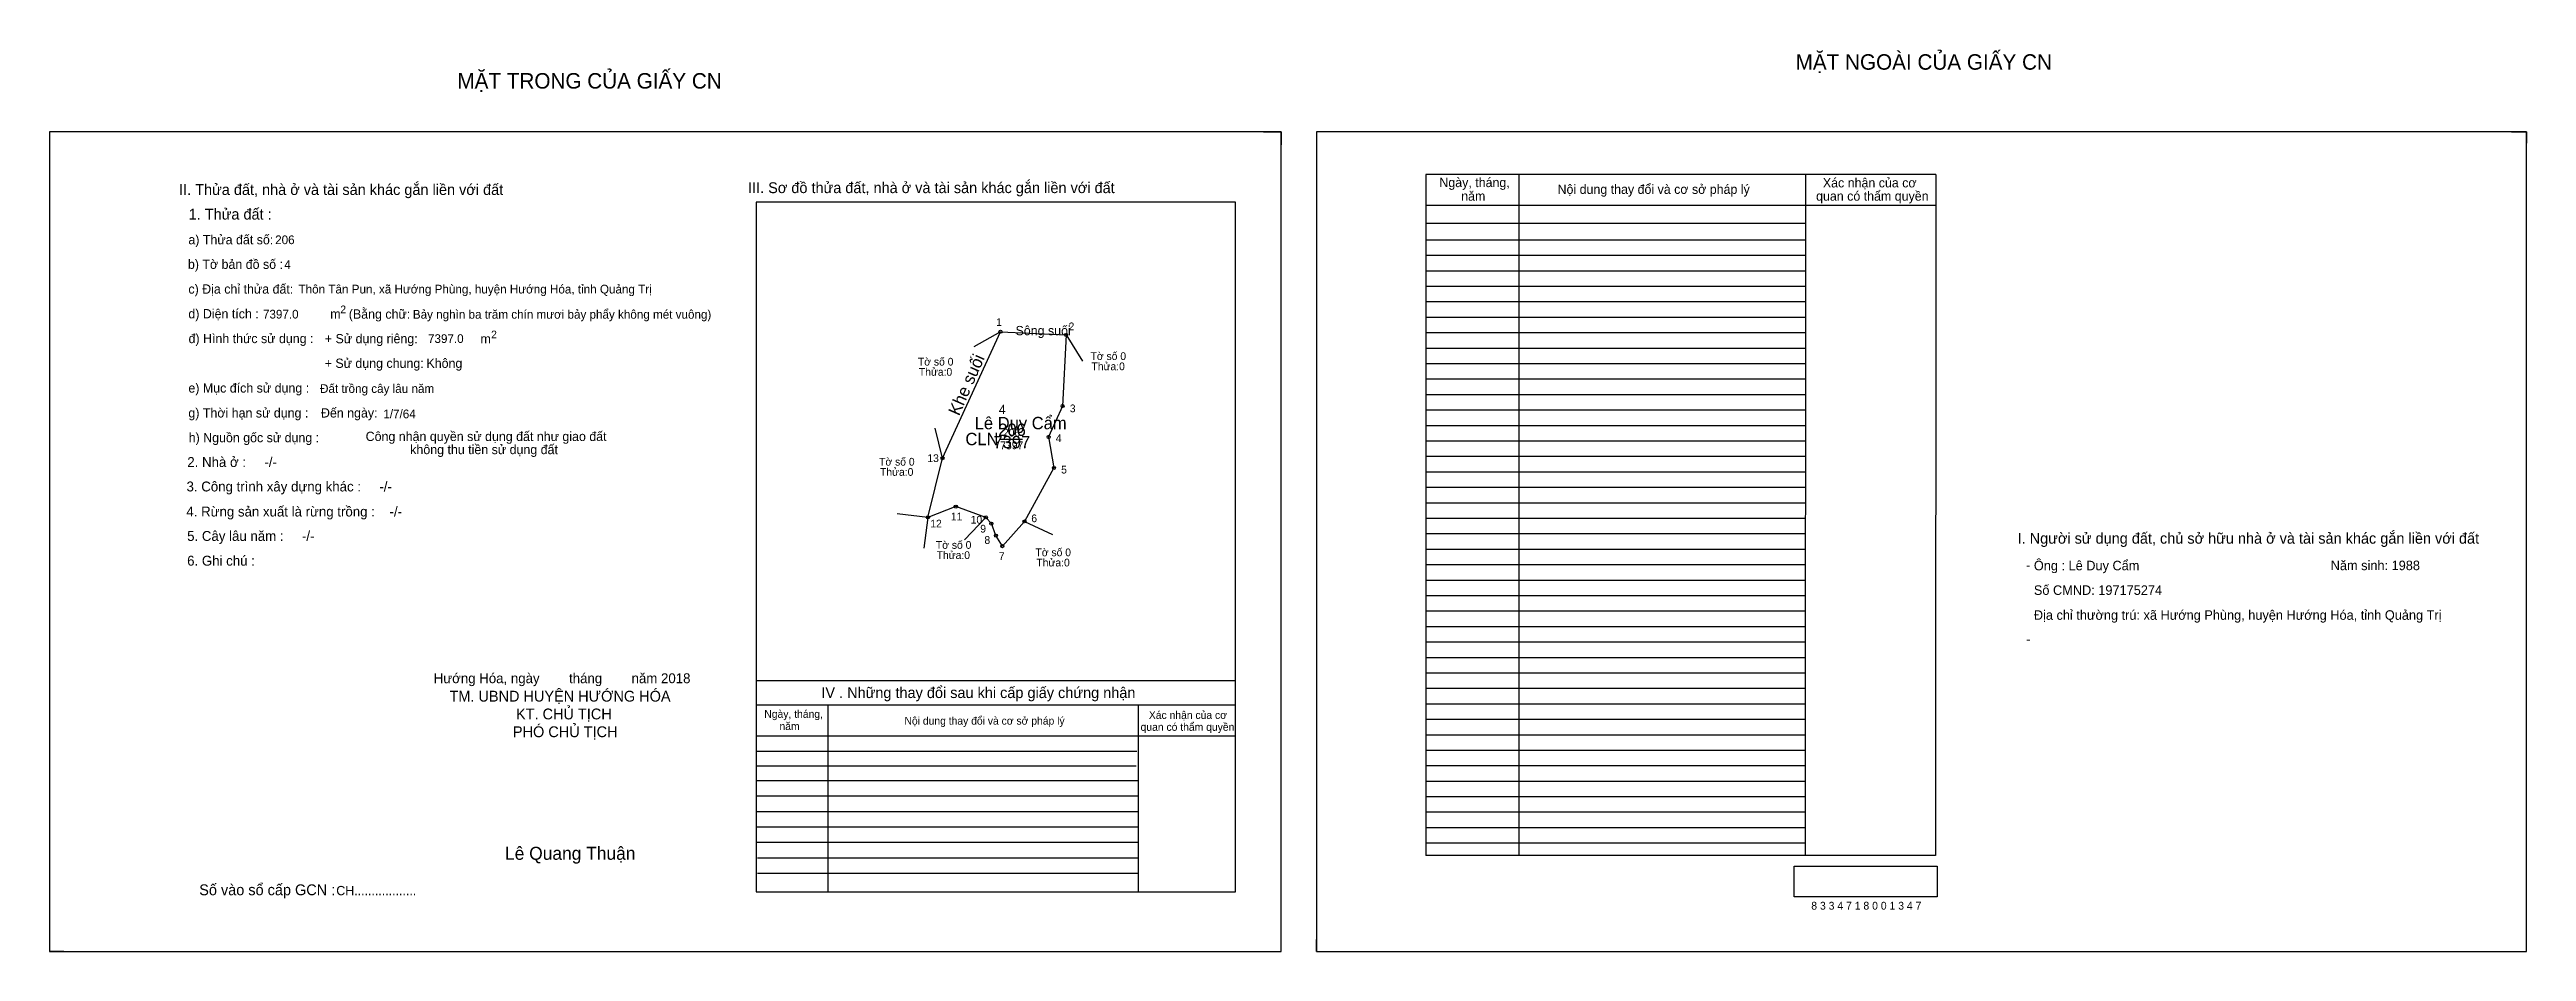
# Model space of a CAD drawing. Extents: x 535596 to 539106, y 1846179 to 1846803.
# Drawn here: x 537505 to 539106, y 1846219 to 1846803 of the extents above.
import ezdxf

# ---------------------------------------------------------------- set-up
doc = ezdxf.new("R2010")
doc.units = 0
for name, color, linetype in [('Default', 7, 'Continuous'), ('Level 10', 7, 'Continuous'), ('Level 11', 7, 'Continuous'), ('Level 13', 7, 'Continuous'), ('Level 2', 7, 'Continuous'), ('Level 22', 7, 'Continuous'), ('Level 27', 7, 'Continuous'), ('Level 3', 7, 'Continuous'), ('Level 36', 7, 'Continuous'), ('Level 4', 7, 'Continuous'), ('Level 5', 7, 'Continuous'), ('Level 55', 7, 'Continuous'), ('Level 6', 7, 'Continuous'), ('Level 7', 7, 'Continuous'), ('Level 8', 7, 'Continuous'), ('Level 9', 7, 'Continuous')]:
    doc.layers.add(name, color=color, linetype=linetype)

msp = doc.modelspace()

# ---------------------------------------------------------------- linework, layer by layer
at = {"layer": 'Level 10'}
for p, q in [((538289.9, 1846749.3), (538301.3, 1846749.3)), ((538301.3, 1846749.3), (538301.3, 1846740.9)), ((539096.7, 1846749.3), (539106.3, 1846749.3)), ((539106.3, 1846749.3), (539106.3, 1846741.9)), ((537505.1, 1846227.1), (537505.1, 1846219.3)), ((537514.3, 1846219.3), (537505.1, 1846219.3)), ((538324.1, 1846219.3), (538324.1, 1846227.1)), ((538324.1, 1846219.3), (538331.1, 1846219.3))]:
    msp.add_line(p, q, dxfattribs=at)
for points in [[(537505.1, 1846219.3), (538301.3, 1846219.3), (538301.3, 1846749.3), (537505.1, 1846749.3)], [(538324.1, 1846219.3), (539106.3, 1846219.3), (539106.3, 1846749.3), (538324.1, 1846749.3)], [(538082.4, 1846538.3), (538119.9, 1846620.1), (538162.3, 1846618), (538160, 1846572), (538151, 1846552), (538154.4, 1846532), (538135.4, 1846497.4), (538121.1, 1846481.4), (538116.9, 1846488.2), (538114, 1846496), (538110.4, 1846500), (538091, 1846507), (538073, 1846500)]]:
    msp.add_lwpolyline(points, close=True, dxfattribs=at)
at = {"layer": 'Level 11'}
for centre in [(538119.9, 1846620.1), (538162.3, 1846618), (538160, 1846572), (538151, 1846552), (538082.4, 1846538.3), (538082.4, 1846538.3), (538154.4, 1846532), (538091, 1846507), (538073, 1846500), (538110.4, 1846500), (538114, 1846496), (538116.9, 1846488.2), (538135.4, 1846497.4), (538121.1, 1846481.4)]:
    msp.add_circle(centre, 1, dxfattribs=at)
at = {"layer": 'Level 27'}
for p, q in [((538119.9, 1846620.1), (538102.6, 1846610.2)), ((538162.3, 1846618), (538173, 1846601.1)), ((538082.4, 1846538.3), (538077.6, 1846557.7)), ((538073, 1846500), (538053.1, 1846502.4)), ((538073, 1846500), (538070.4, 1846480.2)), ((538110.4, 1846500), (538096.7, 1846485.4)), ((538135.4, 1846497.4), (538153.6, 1846489))]:
    msp.add_line(p, q, dxfattribs=at)
at = {"layer": 'Level 6'}
msp.add_lwpolyline([(538633, 1846274.4), (538725.4, 1846274.4), (538725.4, 1846254.6), (538633, 1846254.6)], close=True, dxfattribs=at)
at = {"layer": 'Level 7'}
for p, q in [((538640.1, 1846679.3), (538394.9, 1846679.3)), ((538640.1, 1846669.3), (538394.9, 1846669.3)), ((538640.1, 1846659.3), (538394.9, 1846659.3)), ((538640.1, 1846649.3), (538394.9, 1846649.3)), ((538640.1, 1846639.3), (538394.9, 1846639.3)), ((538640.1, 1846629.3), (538394.9, 1846629.3)), ((538640.1, 1846619.3), (538394.9, 1846619.3)), ((538640.1, 1846609.3), (538394.9, 1846609.3)), ((538640.1, 1846599.3), (538394.9, 1846599.3)), ((538640.1, 1846589.3), (538394.9, 1846589.3)), ((538640.1, 1846579.3), (538394.9, 1846579.3)), ((538640.1, 1846569.3), (538394.9, 1846569.3)), ((538640.1, 1846559.3), (538394.9, 1846559.3)), ((538640.1, 1846549.3), (538394.9, 1846549.3)), ((538640.1, 1846539.3), (538394.9, 1846539.3)), ((538640.1, 1846529.3), (538394.9, 1846529.3)), ((538640.1, 1846519.3), (538394.9, 1846519.3)), ((538640.1, 1846509.3), (538394.9, 1846509.3)), ((538640.1, 1846499.3), (538394.9, 1846499.3)), ((538640.1, 1846489.3), (538394.9, 1846489.3)), ((538640.1, 1846479.3), (538394.9, 1846479.3)), ((538640.1, 1846469.3), (538394.9, 1846469.3)), ((538640.1, 1846459.3), (538394.9, 1846459.3)), ((538640.1, 1846449.3), (538394.9, 1846449.3)), ((538640.1, 1846439.3), (538394.9, 1846439.3)), ((538640.1, 1846429.3), (538394.9, 1846429.3)), ((538640.1, 1846419.3), (538394.9, 1846419.3)), ((538640.1, 1846409.3), (538394.9, 1846409.3)), ((538640.1, 1846399.3), (538394.9, 1846399.3)), ((538640.1, 1846389.3), (538394.9, 1846389.3)), ((538640.1, 1846379.3), (538394.9, 1846379.3)), ((538640.1, 1846369.3), (538394.9, 1846369.3)), ((538208.1, 1846348.6), (537961.9, 1846348.6)), ((538640.1, 1846359.3), (538394.9, 1846359.3)), ((538640.1, 1846349.3), (538394.9, 1846349.3)), ((538207.6, 1846339.2), (537961.9, 1846339.2)), ((538208.9, 1846329.7), (537961.9, 1846329.7)), ((538640.1, 1846339.3), (538394.9, 1846339.3)), ((538640.1, 1846329.3), (538394.9, 1846329.3)), ((538208.9, 1846319.7), (537961.9, 1846319.7)), ((538640.1, 1846319.3), (538394.9, 1846319.3)), ((538208.9, 1846309.7), (537961.9, 1846309.7)), ((538208.9, 1846299.7), (537961.9, 1846299.7)), ((538640.1, 1846309.3), (538394.9, 1846309.3)), ((538640.1, 1846299.3), (538394.9, 1846299.3)), ((538208.9, 1846289.7), (537961.9, 1846289.7)), ((538208.9, 1846279.7), (537962.7, 1846279.7)), ((538640.1, 1846289.3), (538394.9, 1846289.3)), ((538208.9, 1846269.7), (537962.7, 1846269.7))]:
    msp.add_line(p, q, dxfattribs=at)
at = {"layer": 'Level 8'}
for p, q in [((538724.5, 1846721.8), (538394.9, 1846721.8)), ((538394.9, 1846721.8), (538394.9, 1846281.3)), ((538454.9, 1846721.8), (538454.9, 1846281.3)), ((538640.3, 1846721.6), (538640.1, 1846281.3)), ((538724.5, 1846721.8), (538724.3, 1846281.3)), ((538271.9, 1846703.9), (537961.9, 1846703.9)), ((537961.9, 1846703.9), (537961.9, 1846257.9)), ((538271.9, 1846257.9), (538271.9, 1846703.9)), ((538724.5, 1846701.8), (538394.9, 1846701.8)), ((538640.1, 1846690), (538394.9, 1846690)), ((538271.9, 1846394.3), (537961.9, 1846394.3)), ((538271.9, 1846378.6), (537961.9, 1846378.6)), ((538008.2, 1846378.6), (538008.2, 1846257.9)), ((538208.9, 1846378.6), (538208.9, 1846257.9)), ((538271.9, 1846358.6), (537961.9, 1846358.6)), ((538724.3, 1846281.3), (538394.9, 1846281.3)), ((537961.9, 1846257.9), (538271.9, 1846257.9))]:
    msp.add_line(p, q, dxfattribs=at)
at = {"layer": 'Level 9'}
msp.add_line((538119.7, 1846550.7), (538134.2, 1846550.7), dxfattribs=at)

# ---------------------------------------------------------------- texts
at = {"layer": 'Default'}
for s, p in [('e) Mục đích sử dụng :', (537594.9, 1846580.7)), ('g) Thời hạn sử dụng :', (537594.9, 1846564.6)), ('Đến ngày:', (537680.6, 1846564.6)), ('h) Nguồn gốc sử dụng :', (537595.1, 1846548.6)), ('Công nhận quyền sử dụng đất như giao đất', (537709.5, 1846549.4)), ('không thu tiền sử dụng đất', (537738.3, 1846540.9))]:
    msp.add_text(s, height=6, dxfattribs=at).set_placement(p)
at = {"layer": 'Level 13'}
for s, p in [('206', (538121.5, 1846552.3)), ('.', (538117.1, 1846548.2)), ('7397', (538119.7, 1846544.1))]:
    msp.add_text(s, height=5, dxfattribs=at).set_placement(p)
at = {"layer": 'Level 2'}
msp.add_text('Lê Duy Cẩm', height=8, dxfattribs=at).set_placement((538103.2, 1846557))
at = {"layer": 'Level 22'}
msp.add_text('Sông suối', height=6, dxfattribs=at).set_placement((538129.6, 1846617.8))
msp.add_text('Khe suối', height=8, rotation=66.1593, dxfattribs=at).set_placement((538093.1, 1846565.2))
at = {"layer": 'Level 3'}
msp.add_text('CLN', height=8, dxfattribs=at).set_placement((538097.2, 1846546.7))
at = {"layer": 'Level 36'}
for s, p in [('Tờ số 0', (538066.5, 1846598.2)), ('Tờ số 0', (538178.1, 1846601.8)), ('Thửa:0', (538178.7, 1846595.2)), ('Thửa:0', (538067.1, 1846591.6)), ('Tờ số 0', (538041.4, 1846533.5)), ('Thửa:0', (538042, 1846526.9)), ('Tờ số 0', (538078.1, 1846479.7)), ('Thửa:0', (538078.6, 1846473.1)), ('Tờ số 0', (538142.5, 1846474.9)), ('Thửa:0', (538143.1, 1846468.3))]:
    msp.add_text(s, height=5, dxfattribs=at).set_placement(p)
at = {"layer": 'Level 4'}
msp.add_text('206', height=8, dxfattribs=at).set_placement((538118.4, 1846552.7))
at = {"layer": 'Level 5'}
msp.add_text('7397', height=8, dxfattribs=at).set_placement((538115.3, 1846544.7))
at = {"layer": 'Level 55'}
for s, height, p in [('1', 0.8, (538119.7, 1846620.1)), ('0', 0.22, (538119.9, 1846619.9)), ('2', 0.8, (538162.1, 1846618)), ('0', 0.22, (538162.3, 1846617.8)), ('3', 0.8, (538159.8, 1846572)), ('0', 0.22, (538159.9, 1846571.8)), ('4', 0.8, (538150.7, 1846552)), ('0', 0.22, (538150.9, 1846551.8)), ('13', 0.8, (538081.9, 1846538.3)), ('0', 0.22, (538082.3, 1846538)), ('0', 0.22, (538082.3, 1846538)), ('5', 0.8, (538154.1, 1846532)), ('0', 0.22, (538154.3, 1846531.8)), ('11', 0.8, (538090.5, 1846507)), ('0', 0.22, (538090.9, 1846506.8)), ('0', 0.22, (538090.9, 1846506.8)), ('12', 0.8, (538072.4, 1846500)), ('0', 0.22, (538072.9, 1846499.8)), ('0', 0.22, (538072.9, 1846499.8)), ('0', 0.22, (538072.9, 1846499.8)), ('10', 0.8, (538109.8, 1846500)), ('0', 0.22, (538110.3, 1846499.8)), ('0', 0.22, (538110.3, 1846499.8)), ('0', 0.22, (538110.3, 1846499.8)), ('0', 0.22, (538110.3, 1846499.8)), ('9', 0.8, (538113.7, 1846496)), ('0', 0.22, (538113.9, 1846495.8)), ('0', 0.22, (538113.9, 1846495.8)), ('8', 0.8, (538116.7, 1846488.2)), ('0', 0.22, (538116.8, 1846488)), ('0', 0.22, (538116.8, 1846488)), ('6', 0.8, (538135.2, 1846497.4)), ('0', 0.22, (538135.4, 1846497.2)), ('0', 0.22, (538135.4, 1846497.2)), ('0', 0.22, (538135.4, 1846497.2)), ('7', 0.8, (538120.8, 1846481.4)), ('0', 0.22, (538121, 1846481.1)), ('0', 0.22, (538121, 1846481.1))]:
    msp.add_text(s, height=height, dxfattribs=at).set_placement(p)
at = {"layer": 'Level 6'}
for s, height, p in [('206', 5.63, (537651, 1846676.7)), ('4', 5.63, (537656.9, 1846660.7)), ('Thôn Tân Pun, xã Hướng Phùng, huyện Hướng Hóa, tỉnh Quảng Trị', 5.64, (537666.1, 1846644.8)), ('7397.0', 5.63, (537643.1, 1846628.6)), ('Bảy nghìn ba trăm chín mươi bảy phẩy không mét vuông)', 5.632, (537740, 1846628.5)), ('7397.0', 5.63, (537749.8, 1846612.8)), ('Đất trồng cây lâu năm', 5.64, (537680, 1846580.5)), ('1/7/64', 5.64, (537720.9, 1846564.1)), ('Ông : Lê Duy Cẩm', 6.16, (538787.9, 1846465.8)), ('Năm sinh: 1988', 6.16, (538979.8, 1846465.9)), ('Số CMND: 197175274', 6.16, (538787.9, 1846449.9)), ('Địa chỉ thường trú: xã Hướng Phùng, huyện Hướng Hóa, tỉnh Quảng Trị', 6.16, (538787.9, 1846433.8)), ('8 3 3 4 7 1 8 0 0 1 3 4 7', 5.04, (538644, 1846246.4))]:
    msp.add_text(s, height=height, dxfattribs=at).set_placement(p)
at = {"layer": 'Level 7'}
for s, height, p in [('MẶT NGOÀI CỦA GIẤY CN', 10, (538633.9, 1846789.5)), ('MẶT TRONG CỦA GIẤY CN', 10, (537768.8, 1846777.3)), ('II. Thửa đất, nhà ở và tài sản khác gắn liền với đất', 7, (537588.9, 1846708.5)), ('III. Sơ đồ thửa đất, nhà ở và tài sản khác gắn liền với đất', 7, (537956.7, 1846709.7)), ('Ngày, tháng,', 6, (538403.6, 1846713.6)), ('Nội dung thay đổi và cơ sở pháp lý', 6, (538480, 1846709.2)), ('Xác nhận của cơ', 6, (538651.5, 1846713.4)), ('1. Thửa đất :', 7, (537595.1, 1846692.6)), ('năm', 6, (538417.7, 1846704.8)), (' quan có thẩm quyền', 6, (538644.9, 1846704.8)), ('a) Thửa đất số:', 6, (537594.9, 1846676.6)), ('b) Tờ bản đồ số :', 6, (537594.6, 1846660.7)), ('c) Địa chỉ thửa đất:', 6, (537594.9, 1846644.7)), ('d) Diện tích :', 6, (537594.9, 1846628.7)), ('m', 6, (537686.6, 1846628.6)), ('2', 5, (537693.1, 1846632)), ('(Bằng chữ:', 6, (537698.6, 1846628.5)), ('đ) Hình thức sử dụng :', 6, (537595, 1846612.7)), ('+ Sử dụng riêng:', 6, (537683.1, 1846612.6)), ('m', 6, (537783.7, 1846612.5)), ('2', 5, (537790.6, 1846615.8)), ('+ Sử dụng chung:', 6, (537683, 1846596.7)), ('Không', 6, (537748.8, 1846596.7)), ('4', 6, (538118.8, 1846566.8)), ('2. Nhà ở :     -/-', 6.4, (537594.2, 1846532.6)), ('3. Công trình xây dựng khác :     -/-', 6.4, (537593.7, 1846516.8)), ('4. Rừng sản xuất là rừng trồng :    -/-', 6.4, (537593.6, 1846500.6)), ('5. Cây lâu năm :     -/-', 6.4, (537594.1, 1846484.8)), ('I. Người sử dụng đất, chủ sở hữu nhà ở và tài sản khác gắn liền với đất', 7, (538777.4, 1846483)), ('6. Ghi chú :', 6.4, (537594.1, 1846468.8)), ('-', 6.4, (538782.8, 1846466)), ('-', 6.4, (538782.9, 1846418.1)), ('Hướng Hóa, ngày        tháng        năm 2018', 6.4, (537753.5, 1846392.8)), ('TM. UBND HUYỆN HƯỚNG HÓA', 7, (537763.7, 1846380.9)), ('KT. CHỦ TỊCH', 7, (537806.7, 1846369.4)), ('Ngày, tháng,', 5, (537967.2, 1846370.4)), ('IV . Những thay đổi sau khi cấp giấy chứng nhận', 7, (538004.1, 1846383.2)), ('PHÓ CHỦ TỊCH', 7, (537804.7, 1846357.9)), ('năm', 5, (537977, 1846362.5)), ('Nội dung thay đổi và cơ sở pháp lý', 5, (538057.8, 1846366)), (' quan có thẩm quyền', 5, (538208.6, 1846362)), ('Xác nhận của cơ', 5, (538215.8, 1846369.7)), ('Lê Quang Thuận', 8.4, (537799.6, 1846278.6)), ('Số vào sổ cấp GCN :', 7, (537601.9, 1846255.7)), ('CH..................', 6, (537690.5, 1846255.7))]:
    msp.add_text(s, height=height, dxfattribs=at).set_placement(p)
at = {"layer": 'Level 9'}
for s, p in [('1', (538117.1, 1846623.8)), ('2', (538163.9, 1846621)), ('3', (538164.7, 1846568)), ('4', (538155.6, 1846548.7)), ('13', (538072.6, 1846535.8)), ('5', (538159.1, 1846528.4)), ('12', (538074.5, 1846493.5)), ('11', (538087.8, 1846498.1)), ('10', (538100.6, 1846496)), ('9', (538106.8, 1846490.2)), ('8', (538109.5, 1846482.9)), ('6', (538139.8, 1846496.9)), ('7', (538118.8, 1846472.5))]:
    msp.add_text(s, height=5, dxfattribs=at).set_placement(p)

doc.saveas('drawing.dxf')
